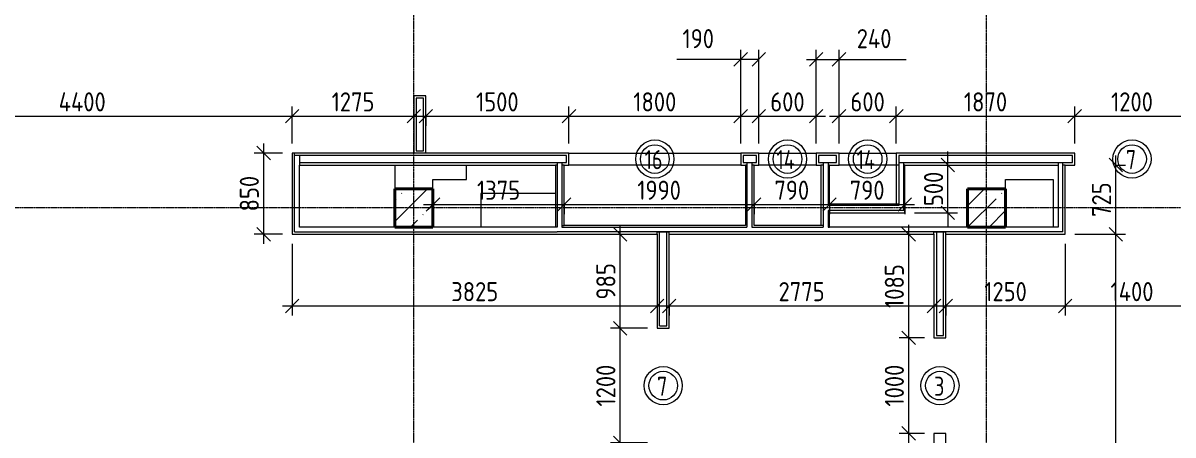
# Model space of a CAD drawing. Header units: millimetres. Extents: x -56773 to 225775, y -262288 to 26541.
# Drawn here: x 23714 to 35764, y -101321 to -97007 of the extents above; entities that cross this region are included whole.
import ezdxf

# ---------------------------------------------------------------- set-up
doc = ezdxf.new("R2010")
doc.units = ezdxf.units.MM
doc.linetypes.add('ADSK_Линия сетки', pattern=[25, 20, -2.5, 0, -2.5])
for name, color, linetype, lineweight in [('Марки дверей', 7, 'Continuous', 20), ('Несущие колонны', 7, 'Continuous', 18), ('Оси', 7, 'Continuous', 9), ('Перекрытие', 7, 'Continuous', 18), ('Размеры', 7, 'Continuous', 9), ('Стены внутренние', 7, 'Continuous', 18), ('Стены штриховка', 7, 'Continuous', 9)]:
    doc.layers.add(name, color=color, linetype=linetype, lineweight=lineweight)
doc.styles.add('GOST Common_3', font='', dxfattribs={"width": 0.9, "height": 200})
doc.styles.add('GOST Common_B', font='', dxfattribs={"width": 0.8, "height": 200})
doc.styles.get('GOST Common_3').set_extended_font_data('GOST Common')
doc.styles.get('GOST Common_B').set_extended_font_data('GOST Common', bold=True)
doc.dimstyles.new('ADSK_Основной_2_0', dxfattribs={"dimscale": 304.8, "dimtxt": 201.142999, "dimasz": 0.463911, "dimexe": 0.328084, "dimexo": 0.328084, "dimgap": 0.164042, "dimtad": 1, "dimdec": 3, "dimrnd": 0.001, "dimdsep": 46, "dimtxsty": 'GOST Common_3', "dimblk1": 'OBLIQUE', "dimblk2": 'OBLIQUE', "dimsah": 1, "dimcen": 0.09, "dimdle": 0.328084, "dimazin": 2, "dimtfac": 1, "dimtdec": 4, "dimtix": 1, "dimtmove": 0, "dimatfit": 3, "dimfxl": 1, "dimtvp": 1, "dimtolj": 1, "dimtzin": 0, "dimlwd": 20, "dimlwe": 20, "dimarcsym": 2})
doc.dimstyles.new('ADSK_Основной_2_0_2', dxfattribs={"dimscale": 304.8, "dimtxt": 201.142999, "dimasz": 0.463911, "dimexe": 0.328084, "dimexo": 0.328084, "dimgap": 0.164042, "dimtad": 1, "dimdec": 3, "dimrnd": 0.001, "dimdsep": 46, "dimtxsty": 'GOST Common_3', "dimblk1": 'OBLIQUE', "dimblk2": 'OBLIQUE', "dimsah": 1, "dimcen": 0.09, "dimdle": 0.328084, "dimazin": 2, "dimtfac": 1, "dimtdec": 4, "dimtix": 1, "dimtmove": 0, "dimatfit": 3, "dimfxl": 1, "dimtvp": 1, "dimtolj": 1, "dimtzin": 0, "dimlwd": 20, "dimlwe": 20, "dimarcsym": 2})
pattern_1 = [(45, (9.36, -97949.04), (-224.5064, 224.5064), []), (45, (233.87, -97949.04), (-224.5064, 224.5064), [396.875, -79.375, 3.353, -76.022])]

# ---------------------------------------------------------------- blocks, each defined once
blk = doc.blocks.new('ADSK_КолоннаЖБ_Прямоугольная - 400x400 мм-1807143-Кладочный план 2-го этаж')
at = {"layer": 'Несущие колонны', "lineweight": 40}
for p, q in [((-200, 200), (200, 200)), ((-200, -200), (-200, 200)), ((200, 200), (200, -200)), ((200, -200), (-200, -200))]:
    blk.add_line(p, q, dxfattribs=at)
blk = doc.blocks.new('_Oblique')
at = {"color": 0, "linetype": 'ByBlock', "lineweight": -2}
blk.add_line((-0.5, -0.5), (0.5, 0.5), dxfattribs=at)
blk = doc.blocks.new('*D4844')
at = {"layer": 'Defpoints', "color": 0, "transparency": 16777216}
for p in [(26534, -97983), (22134, -98369), (26534, -98369)]:
    blk.add_point(p, dxfattribs=at)
at = {"layer": 'Размеры', "color": 0, "lineweight": 20, "transparency": 16777216}
for p, q in [((22134, -98269), (22134, -97883)), ((26534, -98269), (26534, -97883)), ((22034, -97983), (26634, -97983))]:
    blk.add_line(p, q, dxfattribs=at)
at = {"layer": 'Размеры', "color": 0, "lineweight": 20, "transparency": 16777216, "xscale": 141.4, "yscale": 141.4, "zscale": 141.4, "rotation": 180}
blk.add_blockref('_Oblique', (22134, -97983), dxfattribs=at)
at = {"layer": 'Размеры', "color": 0, "lineweight": 20, "transparency": 16777216, "xscale": 141.4, "yscale": 141.4, "zscale": 141.4}
blk.add_blockref('_Oblique', (26534, -97983), dxfattribs=at)
at = {"layer": 'Размеры', "color": 0, "lineweight": 9, "transparency": 16777216, "insert": (24334, -97833), "char_height": 200, "width": 646.38, "attachment_point": 5, "style": 'GOST Common_3'}
blk.add_mtext('\\A1;4400', dxfattribs=at)
blk = doc.blocks.new('*D4845')
at = {"layer": 'Defpoints', "color": 0, "transparency": 16777216}
for p in [(27809, -97884), (27809, -97983), (26534, -98369)]:
    blk.add_point(p, dxfattribs=at)
at = {"layer": 'Размеры', "color": 0, "lineweight": 20, "transparency": 16777216}
for p, q in [((26534, -98269), (26534, -97883)), ((26434, -97983), (27909, -97983)), ((27809, -97984), (27809, -98083))]:
    blk.add_line(p, q, dxfattribs=at)
at = {"layer": 'Размеры', "color": 0, "lineweight": 20, "transparency": 16777216, "xscale": 141.4, "yscale": 141.4, "zscale": 141.4, "rotation": 180}
blk.add_blockref('_Oblique', (26534, -97983), dxfattribs=at)
at = {"layer": 'Размеры', "color": 0, "lineweight": 20, "transparency": 16777216, "xscale": 141.4, "yscale": 141.4, "zscale": 141.4}
blk.add_blockref('_Oblique', (27809, -97983), dxfattribs=at)
at = {"layer": 'Размеры', "color": 0, "lineweight": 9, "transparency": 16777216, "insert": (27172, -97833), "char_height": 200, "width": 560.47, "attachment_point": 5, "style": 'GOST Common_3'}
blk.add_mtext('\\A1;1275', dxfattribs=at)
blk = doc.blocks.new('*D4858')
at = {"layer": 'Defpoints', "color": 0, "transparency": 16777216}
for p in [(27934, -97884), (29434, -97983), (29434, -98369)]:
    blk.add_point(p, dxfattribs=at)
at = {"layer": 'Размеры', "color": 0, "lineweight": 20, "transparency": 16777216}
for p, q in [((29434, -98269), (29434, -97883)), ((27834, -97983), (29534, -97983)), ((27934, -97984), (27934, -98083))]:
    blk.add_line(p, q, dxfattribs=at)
at = {"layer": 'Размеры', "color": 0, "lineweight": 20, "transparency": 16777216, "xscale": 141.4, "yscale": 141.4, "zscale": 141.4, "rotation": 180}
blk.add_blockref('_Oblique', (27934, -97983), dxfattribs=at)
at = {"layer": 'Размеры', "color": 0, "lineweight": 20, "transparency": 16777216, "xscale": 141.4, "yscale": 141.4, "zscale": 141.4}
blk.add_blockref('_Oblique', (29434, -97983), dxfattribs=at)
at = {"layer": 'Размеры', "color": 0, "lineweight": 9, "transparency": 16777216, "insert": (28684, -97833), "char_height": 200, "width": 560.47, "attachment_point": 5, "style": 'GOST Common_3'}
blk.add_mtext('\\A1;1500', dxfattribs=at)
blk = doc.blocks.new('*D4859')
at = {"layer": 'Defpoints', "color": 0, "transparency": 16777216}
for p in [(31234, -97983), (29434, -98369), (31234, -98369)]:
    blk.add_point(p, dxfattribs=at)
at = {"layer": 'Размеры', "color": 0, "lineweight": 20, "transparency": 16777216}
for p, q in [((29434, -98269), (29434, -97883)), ((31234, -98269), (31234, -97883)), ((29334, -97983), (31334, -97983))]:
    blk.add_line(p, q, dxfattribs=at)
at = {"layer": 'Размеры', "color": 0, "lineweight": 20, "transparency": 16777216, "xscale": 141.4, "yscale": 141.4, "zscale": 141.4, "rotation": 180}
blk.add_blockref('_Oblique', (29434, -97983), dxfattribs=at)
at = {"layer": 'Размеры', "color": 0, "lineweight": 20, "transparency": 16777216, "xscale": 141.4, "yscale": 141.4, "zscale": 141.4}
blk.add_blockref('_Oblique', (31234, -97983), dxfattribs=at)
at = {"layer": 'Размеры', "color": 0, "lineweight": 9, "transparency": 16777216, "insert": (30334, -97833), "char_height": 200, "width": 560.47, "attachment_point": 5, "style": 'GOST Common_3'}
blk.add_mtext('\\A1;1800', dxfattribs=at)
blk = doc.blocks.new('*D4860')
at = {"layer": 'Defpoints', "color": 0, "transparency": 16777216}
for p in [(31424, -97388), (31234, -98369), (31424, -98369)]:
    blk.add_point(p, dxfattribs=at)
at = {"layer": 'Размеры', "color": 0, "lineweight": 20, "transparency": 16777216}
for p, q in [((31234, -98269), (31234, -97288)), ((31424, -98269), (31424, -97288)), ((31234, -97388), (30564, -97388)), ((31424, -97388), (31134, -97388))]:
    blk.add_line(p, q, dxfattribs=at)
at = {"layer": 'Размеры', "color": 0, "lineweight": 20, "transparency": 16777216, "xscale": 141.4, "yscale": 141.4, "zscale": 141.4, "rotation": 180}
blk.add_blockref('_Oblique', (31234, -97388), dxfattribs=at)
at = {"layer": 'Размеры', "color": 0, "lineweight": 20, "transparency": 16777216, "xscale": 141.4, "yscale": 141.4, "zscale": 141.4}
blk.add_blockref('_Oblique', (31424, -97388), dxfattribs=at)
at = {"layer": 'Размеры', "color": 0, "lineweight": 9, "transparency": 16777216, "insert": (30624, -97071), "char_height": 200, "width": 409.1, "attachment_point": 1, "line_spacing_factor": 1.022761, "style": 'GOST Common_3'}
blk.add_mtext('\\A1;190', dxfattribs=at)
blk = doc.blocks.new('*D4861')
at = {"layer": 'Defpoints', "color": 0, "transparency": 16777216}
for p in [(32024, -97983), (31424, -98369), (32024, -98369)]:
    blk.add_point(p, dxfattribs=at)
at = {"layer": 'Размеры', "color": 0, "lineweight": 20, "transparency": 16777216}
for p, q in [((31424, -98269), (31424, -97883)), ((32024, -98269), (32024, -97883)), ((31324, -97983), (32124, -97983))]:
    blk.add_line(p, q, dxfattribs=at)
at = {"layer": 'Размеры', "color": 0, "lineweight": 20, "transparency": 16777216, "xscale": 141.4, "yscale": 141.4, "zscale": 141.4, "rotation": 180}
blk.add_blockref('_Oblique', (31424, -97983), dxfattribs=at)
at = {"layer": 'Размеры', "color": 0, "lineweight": 20, "transparency": 16777216, "xscale": 141.4, "yscale": 141.4, "zscale": 141.4}
blk.add_blockref('_Oblique', (32024, -97983), dxfattribs=at)
at = {"layer": 'Размеры', "color": 0, "lineweight": 9, "transparency": 16777216, "insert": (31724, -97833), "char_height": 200, "width": 454.11, "attachment_point": 5, "style": 'GOST Common_3'}
blk.add_mtext('\\A1;600', dxfattribs=at)
blk = doc.blocks.new('*D4862')
at = {"layer": 'Defpoints', "color": 0, "transparency": 16777216}
for p in [(32264, -97388), (32024, -98369), (32264, -98369)]:
    blk.add_point(p, dxfattribs=at)
at = {"layer": 'Размеры', "color": 0, "lineweight": 20, "transparency": 16777216}
for p, q in [((32024, -98269), (32024, -97288)), ((32264, -98269), (32264, -97288)), ((31924, -97388), (32264, -97388)), ((32264, -97388), (32969, -97388))]:
    blk.add_line(p, q, dxfattribs=at)
at = {"layer": 'Размеры', "color": 0, "lineweight": 20, "transparency": 16777216, "xscale": 141.4, "yscale": 141.4, "zscale": 141.4, "rotation": 180}
blk.add_blockref('_Oblique', (32024, -97388), dxfattribs=at)
at = {"layer": 'Размеры', "color": 0, "lineweight": 20, "transparency": 16777216, "xscale": 141.4, "yscale": 141.4, "zscale": 141.4}
blk.add_blockref('_Oblique', (32264, -97388), dxfattribs=at)
at = {"layer": 'Размеры', "color": 0, "lineweight": 9, "transparency": 16777216, "insert": (32450, -97071), "char_height": 200, "width": 474.56, "attachment_point": 1, "line_spacing_factor": 1.022761, "style": 'GOST Common_3'}
blk.add_mtext('\\A1;240', dxfattribs=at)
blk = doc.blocks.new('*D4863')
at = {"layer": 'Defpoints', "color": 0, "transparency": 16777216}
for p in [(32864, -97983), (32264, -98369), (32864, -98369)]:
    blk.add_point(p, dxfattribs=at)
at = {"layer": 'Размеры', "color": 0, "lineweight": 20, "transparency": 16777216}
for p, q in [((32264, -98269), (32264, -97883)), ((32864, -98269), (32864, -97883)), ((32164, -97983), (32964, -97983))]:
    blk.add_line(p, q, dxfattribs=at)
at = {"layer": 'Размеры', "color": 0, "lineweight": 20, "transparency": 16777216, "xscale": 141.4, "yscale": 141.4, "zscale": 141.4, "rotation": 180}
blk.add_blockref('_Oblique', (32264, -97983), dxfattribs=at)
at = {"layer": 'Размеры', "color": 0, "lineweight": 20, "transparency": 16777216, "xscale": 141.4, "yscale": 141.4, "zscale": 141.4}
blk.add_blockref('_Oblique', (32864, -97983), dxfattribs=at)
at = {"layer": 'Размеры', "color": 0, "lineweight": 9, "transparency": 16777216, "insert": (32564, -97833), "char_height": 200, "width": 454.11, "attachment_point": 5, "style": 'GOST Common_3'}
blk.add_mtext('\\A1;600', dxfattribs=at)
blk = doc.blocks.new('*D4864')
at = {"layer": 'Defpoints', "color": 0, "transparency": 16777216}
for p in [(34734, -97983), (32864, -98369), (34734, -98369)]:
    blk.add_point(p, dxfattribs=at)
at = {"layer": 'Размеры', "color": 0, "lineweight": 20, "transparency": 16777216}
for p, q in [((32864, -98269), (32864, -97883)), ((34734, -98269), (34734, -97883)), ((32764, -97983), (34834, -97983))]:
    blk.add_line(p, q, dxfattribs=at)
at = {"layer": 'Размеры', "color": 0, "lineweight": 20, "transparency": 16777216, "xscale": 141.4, "yscale": 141.4, "zscale": 141.4, "rotation": 180}
blk.add_blockref('_Oblique', (32864, -97983), dxfattribs=at)
at = {"layer": 'Размеры', "color": 0, "lineweight": 20, "transparency": 16777216, "xscale": 141.4, "yscale": 141.4, "zscale": 141.4}
blk.add_blockref('_Oblique', (34734, -97983), dxfattribs=at)
at = {"layer": 'Размеры', "color": 0, "lineweight": 9, "transparency": 16777216, "insert": (33799, -97833), "char_height": 200, "width": 560.47, "attachment_point": 5, "style": 'GOST Common_3'}
blk.add_mtext('\\A1;1870', dxfattribs=at)
blk = doc.blocks.new('*D4865')
at = {"layer": 'Defpoints', "color": 0, "transparency": 16777216}
for p in [(35934, -97983), (34734, -98369), (35934, -98369)]:
    blk.add_point(p, dxfattribs=at)
at = {"layer": 'Размеры', "color": 0, "lineweight": 20, "transparency": 16777216}
for p, q in [((34734, -98269), (34734, -97883)), ((35934, -98269), (35934, -97883)), ((34634, -97983), (36034, -97983))]:
    blk.add_line(p, q, dxfattribs=at)
at = {"layer": 'Размеры', "color": 0, "lineweight": 20, "transparency": 16777216, "xscale": 141.4, "yscale": 141.4, "zscale": 141.4, "rotation": 180}
blk.add_blockref('_Oblique', (34734, -97983), dxfattribs=at)
at = {"layer": 'Размеры', "color": 0, "lineweight": 20, "transparency": 16777216, "xscale": 141.4, "yscale": 141.4, "zscale": 141.4}
blk.add_blockref('_Oblique', (35934, -97983), dxfattribs=at)
at = {"layer": 'Размеры', "color": 0, "lineweight": 9, "transparency": 16777216, "insert": (35334, -97833), "char_height": 200, "width": 560.47, "attachment_point": 5, "style": 'GOST Common_3'}
blk.add_mtext('\\A1;1200', dxfattribs=at)
blk = doc.blocks.new('*D4878')
at = {"layer": 'Defpoints', "color": 0, "transparency": 16777216}
for p in [(26534, -98369), (26235, -99219), (26534, -99219)]:
    blk.add_point(p, dxfattribs=at)
at = {"layer": 'Размеры', "color": 0, "lineweight": 20, "transparency": 16777216}
for p, q in [((26235, -98269), (26235, -99319)), ((26434, -98369), (26135, -98369)), ((26434, -99219), (26135, -99219))]:
    blk.add_line(p, q, dxfattribs=at)
at = {"layer": 'Размеры', "color": 0, "lineweight": 20, "transparency": 16777216, "xscale": 141.4, "yscale": 141.4, "zscale": 141.4}
for p, rotation in [((26235, -98369), 90), ((26235, -99219), 270)]:
    blk.add_blockref('_Oblique', p, dxfattribs=dict(at, rotation=rotation))
at = {"layer": 'Размеры', "color": 0, "lineweight": 9, "transparency": 16777216, "insert": (26085, -98794), "char_height": 200, "width": 454.11, "attachment_point": 5, "rotation": 90, "style": 'GOST Common_3'}
blk.add_mtext('\\A1;850', dxfattribs=at)
blk = doc.blocks.new('*D4879')
at = {"layer": 'Defpoints', "color": 0, "transparency": 16777216}
for p in [(29971, -101404), (30359, -101404), (29871, -104894)]:
    blk.add_point(p, dxfattribs=at)
at = {"layer": 'Размеры', "color": 0, "lineweight": 20, "transparency": 16777216}
for p, q in [((29971, -104994), (29971, -101304)), ((30259, -101404), (29871, -101404)), ((29971, -104894), (30071, -104894))]:
    blk.add_line(p, q, dxfattribs=at)
at = {"layer": 'Размеры', "color": 0, "lineweight": 20, "transparency": 16777216, "xscale": 141.4, "yscale": 141.4, "zscale": 141.4}
for p, rotation in [((29971, -101404), 90), ((29971, -104894), 270)]:
    blk.add_blockref('_Oblique', p, dxfattribs=dict(at, rotation=rotation))
at = {"layer": 'Размеры', "color": 0, "lineweight": 9, "transparency": 16777216, "insert": (29821, -103149), "char_height": 200, "width": 625.93, "attachment_point": 5, "rotation": 90, "style": 'GOST Common_3'}
blk.add_mtext('\\A1;3490', dxfattribs=at)
blk = doc.blocks.new('*D4880')
at = {"layer": 'Defpoints', "color": 0, "transparency": 16777216}
for p in [(29971, -100204), (30359, -100204), (30359, -101404)]:
    blk.add_point(p, dxfattribs=at)
at = {"layer": 'Размеры', "color": 0, "lineweight": 20, "transparency": 16777216}
for p, q in [((29971, -101504), (29971, -100104)), ((30259, -100204), (29871, -100204)), ((30259, -101404), (29871, -101404))]:
    blk.add_line(p, q, dxfattribs=at)
at = {"layer": 'Размеры', "color": 0, "lineweight": 20, "transparency": 16777216, "xscale": 141.4, "yscale": 141.4, "zscale": 141.4}
for p, rotation in [((29971, -100204), 90), ((29971, -101404), 270)]:
    blk.add_blockref('_Oblique', p, dxfattribs=dict(at, rotation=rotation))
at = {"layer": 'Размеры', "color": 0, "lineweight": 9, "transparency": 16777216, "insert": (29821, -100804), "char_height": 200, "width": 560.47, "attachment_point": 5, "rotation": 90, "style": 'GOST Common_3'}
blk.add_mtext('\\A1;1200', dxfattribs=at)
blk = doc.blocks.new('*D4881')
at = {"layer": 'Defpoints', "color": 0, "transparency": 16777216}
for p in [(29871, -99219), (29971, -99219), (30359, -100204)]:
    blk.add_point(p, dxfattribs=at)
at = {"layer": 'Размеры', "color": 0, "lineweight": 20, "transparency": 16777216}
for p, q in [((29971, -100304), (29971, -99119)), ((29971, -99219), (30071, -99219)), ((30259, -100204), (29871, -100204))]:
    blk.add_line(p, q, dxfattribs=at)
at = {"layer": 'Размеры', "color": 0, "lineweight": 20, "transparency": 16777216, "xscale": 141.4, "yscale": 141.4, "zscale": 141.4}
for p, rotation in [((29971, -99219), 90), ((29971, -100204), 270)]:
    blk.add_blockref('_Oblique', p, dxfattribs=dict(at, rotation=rotation))
at = {"layer": 'Размеры', "color": 0, "lineweight": 9, "transparency": 16777216, "insert": (29821, -99712), "char_height": 200, "width": 454.11, "attachment_point": 5, "rotation": 90, "style": 'GOST Common_3'}
blk.add_mtext('\\A1;985', dxfattribs=at)
blk = doc.blocks.new('*D4882')
at = {"layer": 'Defpoints', "color": 0, "transparency": 16777216}
for p in [(30484, -99870), (33259, -99870), (33259, -99970)]:
    blk.add_point(p, dxfattribs=at)
at = {"layer": 'Размеры', "color": 0, "lineweight": 20, "transparency": 16777216}
for p, q in [((30384, -99970), (33359, -99970)), ((30484, -99970), (30484, -100070)), ((33259, -99970), (33259, -100070))]:
    blk.add_line(p, q, dxfattribs=at)
at = {"layer": 'Размеры', "color": 0, "lineweight": 20, "transparency": 16777216, "xscale": 141.4, "yscale": 141.4, "zscale": 141.4, "rotation": 180}
blk.add_blockref('_Oblique', (30484, -99970), dxfattribs=at)
at = {"layer": 'Размеры', "color": 0, "lineweight": 20, "transparency": 16777216, "xscale": 141.4, "yscale": 141.4, "zscale": 141.4}
blk.add_blockref('_Oblique', (33259, -99970), dxfattribs=at)
at = {"layer": 'Размеры', "color": 0, "lineweight": 9, "transparency": 16777216, "insert": (31872, -99820), "char_height": 200, "width": 605.47, "attachment_point": 5, "style": 'GOST Common_3'}
blk.add_mtext('\\A1;2775', dxfattribs=at)
blk = doc.blocks.new('*D4883')
at = {"layer": 'Defpoints', "color": 0, "transparency": 16777216}
for p in [(26534, -99219), (30359, -99870), (30359, -99970)]:
    blk.add_point(p, dxfattribs=at)
at = {"layer": 'Размеры', "color": 0, "lineweight": 20, "transparency": 16777216}
for p, q in [((26534, -99319), (26534, -100070)), ((26434, -99970), (30459, -99970)), ((30359, -99970), (30359, -100070))]:
    blk.add_line(p, q, dxfattribs=at)
at = {"layer": 'Размеры', "color": 0, "lineweight": 20, "transparency": 16777216, "xscale": 141.4, "yscale": 141.4, "zscale": 141.4, "rotation": 180}
blk.add_blockref('_Oblique', (26534, -99970), dxfattribs=at)
at = {"layer": 'Размеры', "color": 0, "lineweight": 20, "transparency": 16777216, "xscale": 141.4, "yscale": 141.4, "zscale": 141.4}
blk.add_blockref('_Oblique', (30359, -99970), dxfattribs=at)
at = {"layer": 'Размеры', "color": 0, "lineweight": 9, "transparency": 16777216, "insert": (28447, -99820), "char_height": 200, "width": 605.47, "attachment_point": 5, "style": 'GOST Common_3'}
blk.add_mtext('\\A1;3825', dxfattribs=at)
blk = doc.blocks.new('*D4884')
at = {"layer": 'Defpoints', "color": 0, "transparency": 16777216}
for p in [(28009, -98808), (29384, -98808), (29384, -98908)]:
    blk.add_point(p, dxfattribs=at)
at = {"layer": 'Размеры', "color": 0, "lineweight": 20, "transparency": 16777216}
for p, q in [((27909, -98908), (29484, -98908)), ((28009, -98908), (28009, -99008)), ((29384, -98908), (29384, -99008))]:
    blk.add_line(p, q, dxfattribs=at)
at = {"layer": 'Размеры', "color": 0, "lineweight": 20, "transparency": 16777216, "xscale": 141.4, "yscale": 141.4, "zscale": 141.4, "rotation": 180}
blk.add_blockref('_Oblique', (28009, -98908), dxfattribs=at)
at = {"layer": 'Размеры', "color": 0, "lineweight": 20, "transparency": 16777216, "xscale": 141.4, "yscale": 141.4, "zscale": 141.4}
blk.add_blockref('_Oblique', (29384, -98908), dxfattribs=at)
at = {"layer": 'Размеры', "color": 0, "lineweight": 9, "transparency": 16777216, "insert": (28697, -98758), "char_height": 200, "width": 560.47, "attachment_point": 5, "style": 'GOST Common_3'}
blk.add_mtext('\\A1;1375', dxfattribs=at)
blk = doc.blocks.new('*D4885')
at = {"layer": 'Defpoints', "color": 0, "transparency": 16777216}
for p in [(29384, -98808), (31374, -98808), (31374, -98908)]:
    blk.add_point(p, dxfattribs=at)
at = {"layer": 'Размеры', "color": 0, "lineweight": 20, "transparency": 16777216}
for p, q in [((29284, -98908), (31474, -98908)), ((29384, -98908), (29384, -99008)), ((31374, -98908), (31374, -99008))]:
    blk.add_line(p, q, dxfattribs=at)
at = {"layer": 'Размеры', "color": 0, "lineweight": 20, "transparency": 16777216, "xscale": 141.4, "yscale": 141.4, "zscale": 141.4, "rotation": 180}
blk.add_blockref('_Oblique', (29384, -98908), dxfattribs=at)
at = {"layer": 'Размеры', "color": 0, "lineweight": 20, "transparency": 16777216, "xscale": 141.4, "yscale": 141.4, "zscale": 141.4}
blk.add_blockref('_Oblique', (31374, -98908), dxfattribs=at)
at = {"layer": 'Размеры', "color": 0, "lineweight": 9, "transparency": 16777216, "insert": (30379, -98758), "char_height": 200, "width": 560.47, "attachment_point": 5, "style": 'GOST Common_3'}
blk.add_mtext('\\A1;1990', dxfattribs=at)
blk = doc.blocks.new('*D4886')
at = {"layer": 'Defpoints', "color": 0, "transparency": 16777216}
for p in [(31374, -98808), (32164, -98808), (32164, -98908)]:
    blk.add_point(p, dxfattribs=at)
at = {"layer": 'Размеры', "color": 0, "lineweight": 20, "transparency": 16777216}
for p, q in [((31274, -98908), (32264, -98908)), ((31374, -98908), (31374, -99008)), ((32164, -98908), (32164, -99008))]:
    blk.add_line(p, q, dxfattribs=at)
at = {"layer": 'Размеры', "color": 0, "lineweight": 20, "transparency": 16777216, "xscale": 141.4, "yscale": 141.4, "zscale": 141.4, "rotation": 180}
blk.add_blockref('_Oblique', (31374, -98908), dxfattribs=at)
at = {"layer": 'Размеры', "color": 0, "lineweight": 20, "transparency": 16777216, "xscale": 141.4, "yscale": 141.4, "zscale": 141.4}
blk.add_blockref('_Oblique', (32164, -98908), dxfattribs=at)
at = {"layer": 'Размеры', "color": 0, "lineweight": 9, "transparency": 16777216, "insert": (31769, -98758), "char_height": 200, "width": 454.11, "attachment_point": 5, "style": 'GOST Common_3'}
blk.add_mtext('\\A1;790', dxfattribs=at)
blk = doc.blocks.new('*D4887')
at = {"layer": 'Defpoints', "color": 0, "transparency": 16777216}
for p in [(32164, -98808), (32954, -98808), (32954, -98908)]:
    blk.add_point(p, dxfattribs=at)
at = {"layer": 'Размеры', "color": 0, "lineweight": 20, "transparency": 16777216}
for p, q in [((32064, -98908), (33054, -98908)), ((32164, -98908), (32164, -99008)), ((32954, -98908), (32954, -99008))]:
    blk.add_line(p, q, dxfattribs=at)
at = {"layer": 'Размеры', "color": 0, "lineweight": 20, "transparency": 16777216, "xscale": 141.4, "yscale": 141.4, "zscale": 141.4, "rotation": 180}
blk.add_blockref('_Oblique', (32164, -98908), dxfattribs=at)
at = {"layer": 'Размеры', "color": 0, "lineweight": 20, "transparency": 16777216, "xscale": 141.4, "yscale": 141.4, "zscale": 141.4}
blk.add_blockref('_Oblique', (32954, -98908), dxfattribs=at)
at = {"layer": 'Размеры', "color": 0, "lineweight": 9, "transparency": 16777216, "insert": (32559, -98758), "char_height": 200, "width": 454.11, "attachment_point": 5, "style": 'GOST Common_3'}
blk.add_mtext('\\A1;790', dxfattribs=at)
blk = doc.blocks.new('*D4888')
at = {"layer": 'Defpoints', "color": 0, "transparency": 16777216}
for p in [(33305, -98494), (33405, -98494), (32954, -98994)]:
    blk.add_point(p, dxfattribs=at)
at = {"layer": 'Размеры', "color": 0, "lineweight": 20, "transparency": 16777216}
for p, q in [((33405, -98494), (33405, -98353)), ((33405, -98494), (33505, -98494)), ((33405, -98994), (33405, -98494)), ((33054, -98994), (33505, -98994)), ((33405, -98994), (33405, -99135))]:
    blk.add_line(p, q, dxfattribs=at)
at = {"layer": 'Размеры', "color": 0, "lineweight": 20, "transparency": 16777216, "xscale": 141.4, "yscale": 141.4, "zscale": 141.4}
for p, rotation in [((33405, -98494), 270), ((33405, -98994), 90)]:
    blk.add_blockref('_Oblique', p, dxfattribs=dict(at, rotation=rotation))
at = {"layer": 'Размеры', "color": 0, "lineweight": 9, "transparency": 16777216, "insert": (33255, -98744), "char_height": 200, "width": 454.11, "attachment_point": 5, "rotation": 90, "style": 'GOST Common_3'}
blk.add_mtext('\\A1;500', dxfattribs=at)
blk = doc.blocks.new('*D4889')
at = {"layer": 'Defpoints', "color": 0, "transparency": 16777216}
for p in [(34634, -99219), (35165, -99219), (35065, -104894)]:
    blk.add_point(p, dxfattribs=at)
at = {"layer": 'Размеры', "color": 0, "lineweight": 20, "transparency": 16777216}
for p, q in [((35165, -104994), (35165, -99119)), ((34734, -99219), (35265, -99219)), ((35165, -104894), (35265, -104894))]:
    blk.add_line(p, q, dxfattribs=at)
at = {"layer": 'Размеры', "color": 0, "lineweight": 20, "transparency": 16777216, "xscale": 141.4, "yscale": 141.4, "zscale": 141.4}
for p, rotation in [((35165, -99219), 90), ((35165, -104894), 270)]:
    blk.add_blockref('_Oblique', p, dxfattribs=dict(at, rotation=rotation))
at = {"layer": 'Размеры', "color": 0, "lineweight": 9, "transparency": 16777216, "insert": (35015, -102057), "char_height": 200, "width": 605.47, "attachment_point": 5, "rotation": 90, "style": 'GOST Common_3'}
blk.add_mtext('\\A1;5675', dxfattribs=at)
blk = doc.blocks.new('*D4890')
at = {"layer": 'Defpoints', "color": 0, "transparency": 16777216}
for p in [(35065, -98494), (35165, -98494), (34634, -99219)]:
    blk.add_point(p, dxfattribs=at)
at = {"layer": 'Размеры', "color": 0, "lineweight": 20, "transparency": 16777216}
for p, q in [((35165, -99319), (35165, -98394)), ((35165, -98494), (35265, -98494)), ((34734, -99219), (35265, -99219))]:
    blk.add_line(p, q, dxfattribs=at)
at = {"layer": 'Размеры', "color": 0, "lineweight": 20, "transparency": 16777216, "xscale": 141.4, "yscale": 141.4, "zscale": 141.4}
for p, rotation in [((35165, -98494), 90), ((35165, -99219), 270)]:
    blk.add_blockref('_Oblique', p, dxfattribs=dict(at, rotation=rotation))
at = {"layer": 'Размеры', "color": 0, "lineweight": 9, "transparency": 16777216, "insert": (35015, -98857), "char_height": 200, "width": 454.11, "attachment_point": 5, "rotation": 90, "style": 'GOST Common_3'}
blk.add_mtext('\\A1;725', dxfattribs=at)
blk = doc.blocks.new('*D4891')
at = {"layer": 'Defpoints', "color": 0, "transparency": 16777216}
for p in [(34634, -99219), (33384, -99870), (34634, -99970)]:
    blk.add_point(p, dxfattribs=at)
at = {"layer": 'Размеры', "color": 0, "lineweight": 20, "transparency": 16777216}
for p, q in [((34634, -99319), (34634, -100070)), ((33284, -99970), (34734, -99970)), ((33384, -99970), (33384, -100070))]:
    blk.add_line(p, q, dxfattribs=at)
at = {"layer": 'Размеры', "color": 0, "lineweight": 20, "transparency": 16777216, "xscale": 141.4, "yscale": 141.4, "zscale": 141.4, "rotation": 180}
blk.add_blockref('_Oblique', (33384, -99970), dxfattribs=at)
at = {"layer": 'Размеры', "color": 0, "lineweight": 20, "transparency": 16777216, "xscale": 141.4, "yscale": 141.4, "zscale": 141.4}
blk.add_blockref('_Oblique', (34634, -99970), dxfattribs=at)
at = {"layer": 'Размеры', "color": 0, "lineweight": 9, "transparency": 16777216, "insert": (34009, -99820), "char_height": 200, "width": 560.47, "attachment_point": 5, "style": 'GOST Common_3'}
blk.add_mtext('\\A1;1250', dxfattribs=at)
blk = doc.blocks.new('*D4892')
at = {"layer": 'Defpoints', "color": 0, "transparency": 16777216}
for p in [(34634, -99219), (36034, -99219), (36034, -99970)]:
    blk.add_point(p, dxfattribs=at)
at = {"layer": 'Размеры', "color": 0, "lineweight": 20, "transparency": 16777216}
for p, q in [((34634, -99319), (34634, -100070)), ((36034, -99319), (36034, -100070)), ((34534, -99970), (36134, -99970))]:
    blk.add_line(p, q, dxfattribs=at)
at = {"layer": 'Размеры', "color": 0, "lineweight": 20, "transparency": 16777216, "xscale": 141.4, "yscale": 141.4, "zscale": 141.4, "rotation": 180}
blk.add_blockref('_Oblique', (34634, -99970), dxfattribs=at)
at = {"layer": 'Размеры', "color": 0, "lineweight": 20, "transparency": 16777216, "xscale": 141.4, "yscale": 141.4, "zscale": 141.4}
blk.add_blockref('_Oblique', (36034, -99970), dxfattribs=at)
at = {"layer": 'Размеры', "color": 0, "lineweight": 9, "transparency": 16777216, "insert": (35334, -99820), "char_height": 200, "width": 580.93, "attachment_point": 5, "style": 'GOST Common_3'}
blk.add_mtext('\\A1;1400', dxfattribs=at)
blk = doc.blocks.new('*D4894')
at = {"layer": 'Defpoints', "color": 0, "transparency": 16777216}
for p in [(32994, -101304), (33259, -101304), (32894, -104894)]:
    blk.add_point(p, dxfattribs=at)
at = {"layer": 'Размеры', "color": 0, "lineweight": 20, "transparency": 16777216}
for p, q in [((32994, -104994), (32994, -101204)), ((33159, -101304), (32894, -101304)), ((32994, -104894), (33094, -104894))]:
    blk.add_line(p, q, dxfattribs=at)
at = {"layer": 'Размеры', "color": 0, "lineweight": 20, "transparency": 16777216, "xscale": 141.4, "yscale": 141.4, "zscale": 141.4}
for p, rotation in [((32994, -101304), 90), ((32994, -104894), 270)]:
    blk.add_blockref('_Oblique', p, dxfattribs=dict(at, rotation=rotation))
at = {"layer": 'Размеры', "color": 0, "lineweight": 9, "transparency": 16777216, "insert": (32844, -103099), "char_height": 200, "width": 605.47, "attachment_point": 5, "rotation": 90, "style": 'GOST Common_3'}
blk.add_mtext('\\A1;3590', dxfattribs=at)
blk = doc.blocks.new('*D4895')
at = {"layer": 'Defpoints', "color": 0, "transparency": 16777216}
for p in [(32994, -100304), (33259, -100304), (33259, -101304)]:
    blk.add_point(p, dxfattribs=at)
at = {"layer": 'Размеры', "color": 0, "lineweight": 20, "transparency": 16777216}
for p, q in [((32994, -101404), (32994, -100204)), ((33159, -100304), (32894, -100304)), ((33159, -101304), (32894, -101304))]:
    blk.add_line(p, q, dxfattribs=at)
at = {"layer": 'Размеры', "color": 0, "lineweight": 20, "transparency": 16777216, "xscale": 141.4, "yscale": 141.4, "zscale": 141.4}
for p, rotation in [((32994, -100304), 90), ((32994, -101304), 270)]:
    blk.add_blockref('_Oblique', p, dxfattribs=dict(at, rotation=rotation))
at = {"layer": 'Размеры', "color": 0, "lineweight": 9, "transparency": 16777216, "insert": (32844, -100804), "char_height": 200, "width": 560.47, "attachment_point": 5, "rotation": 90, "style": 'GOST Common_3'}
blk.add_mtext('\\A1;1000', dxfattribs=at)
blk = doc.blocks.new('*D4896')
at = {"layer": 'Defpoints', "color": 0, "transparency": 16777216}
for p in [(32894, -99219), (32994, -99219), (33259, -100304)]:
    blk.add_point(p, dxfattribs=at)
at = {"layer": 'Размеры', "color": 0, "lineweight": 20, "transparency": 16777216}
for p, q in [((32994, -100404), (32994, -99119)), ((32994, -99219), (33094, -99219)), ((33159, -100304), (32894, -100304))]:
    blk.add_line(p, q, dxfattribs=at)
at = {"layer": 'Размеры', "color": 0, "lineweight": 20, "transparency": 16777216, "xscale": 141.4, "yscale": 141.4, "zscale": 141.4}
for p, rotation in [((32994, -99219), 90), ((32994, -100304), 270)]:
    blk.add_blockref('_Oblique', p, dxfattribs=dict(at, rotation=rotation))
at = {"layer": 'Размеры', "color": 0, "lineweight": 9, "transparency": 16777216, "insert": (32844, -99762), "char_height": 200, "width": 560.47, "attachment_point": 5, "rotation": 90, "style": 'GOST Common_3'}
blk.add_mtext('\\A1;1085', dxfattribs=at)
blk = doc.blocks.new('М_двери1 - Марка экземпляра 2-3719212-Кладочный план 2-го этаж')
at = {"layer": 'Марки дверей'}
for radius in [2, 1.5]:
    blk.add_circle((0, 0), radius, dxfattribs=at)

msp = doc.modelspace()

# ---------------------------------------------------------------- hatches: boundary and pattern name
at = {"layer": 'Несущие колонны', "lineweight": 9}
h = msp.add_hatch(dxfattribs=at)
h.set_pattern_fill('FP_1', color=256, style=0, pattern_type=2)
h.set_pattern_definition(pattern_1)
h.paths.add_polyline_path([(27609.3615, -99144.0666), (28009.3615, -99144.0666), (28009.3615, -98744.0666), (27609.3615, -98744.0666)])
h = msp.add_hatch(dxfattribs=at)
h.set_pattern_fill('FP_1', color=256, style=0, pattern_type=2)
h.set_pattern_definition(pattern_1)
h.paths.add_polyline_path([(33885.653, -99144.0666), (34009.3615, -99144.0666), (34009.3615, -98744.0666), (33609.3615, -98744.0666), (33609.3615, -99144.0666)])

# ---------------------------------------------------------------- linework, layer by layer
for p, q in [((28009.3615, -98744.0666), (27609.3615, -98744.0666)), ((27609.3615, -98744.0666), (27609.3615, -99144.0666)), ((28009.3615, -99144.0666), (28009.3615, -98744.0666)), ((34009.3615, -98744.0666), (33609.3615, -98744.0666)), ((33609.3615, -98744.0666), (33609.3615, -99144.0666)), ((34009.3615, -99144.0666), (34009.3615, -98744.0666)), ((27609.3615, -99144.0666), (28009.3615, -99144.0666)), ((33609.3615, -99144.0666), (34009.3615, -99144.0666))]:
    msp.add_line(p, q, dxfattribs=at)
at = {"layer": 'Оси', "linetype": 'ADSK_Линия сетки', "lineweight": 5}
for p, q in [((27809.3615, -108922.9178), (27809.3615, -87921.5904)), ((33809.3615, -108922.9178), (33809.3615, -87921.5904)), ((62525.08, -98944.0666), (-25230.7352, -98944.0666))]:
    msp.add_line(p, q, dxfattribs=at)
at = {"layer": 'Перекрытие'}
for p, q in [((27609.3615, -98494.0666), (27609.3615, -98744.0666)), ((28359.3615, -98644.0666), (28359.3615, -98494.0666)), ((28009.3615, -98744.0666), (28009.3615, -98644.0666)), ((28009.3615, -98644.0666), (28359.3615, -98644.0666)), ((34009.3615, -98744.0666), (34009.3615, -98644.0666)), ((34009.3615, -98644.0666), (34509.3615, -98644.0666)), ((34509.3615, -98644.0666), (34509.3615, -99144.0666)), ((29294.3615, -98794.0666), (28509.3615, -98794.0666)), ((28509.3615, -98794.0666), (28509.3615, -99144.0666))]:
    msp.add_line(p, q, dxfattribs=at)
at = {"layer": 'Стены внутренние', "lineweight": 5}
for p, q in [((27934.3615, -97769.0666), (27809.3615, -97769.0666)), ((27809.3615, -97769.0666), (27809.3615, -98369.0666)), ((27934.3615, -98369.0666), (27934.3615, -97769.0666)), ((26534.3615, -98369.0666), (26534.3615, -99219.0666)), ((29434.3615, -98369.0666), (26534.3615, -98369.0666)), ((29434.3615, -98494.0666), (29434.3615, -98369.0666)), ((29434.3615, -98369.0666), (31234.3615, -98369.0666)), ((31424.3615, -98369.0666), (31234.3615, -98369.0666)), ((31234.3615, -98369.0666), (31234.3615, -98494.0666)), ((31424.3615, -98494.0666), (31424.3615, -98369.0666)), ((31424.3615, -98369.0666), (32024.3615, -98369.0666)), ((32264.3615, -98369.0666), (32024.3615, -98369.0666)), ((32024.3615, -98369.0666), (32024.3615, -98494.0666)), ((32264.3615, -98494.0666), (32264.3615, -98369.0666)), ((32264.3615, -98369.0666), (32864.3615, -98369.0666)), ((34734.3615, -98369.0666), (32864.3615, -98369.0666)), ((32864.3615, -98369.0666), (32864.3615, -98904.0666)), ((34734.3615, -98494.0666), (34734.3615, -98369.0666)), ((26609.3615, -99144.0666), (26609.3615, -98494.0666)), ((26609.3615, -98494.0666), (29294.3615, -98494.0666)), ((29294.3615, -98494.0666), (29294.3615, -99144.0666)), ((29384.3615, -98494.0666), (29434.3615, -98494.0666)), ((29384.3615, -99129.0666), (29384.3615, -98494.0666)), ((31234.3615, -98494.0666), (29434.3615, -98494.0666)), ((31234.3615, -98494.0666), (31284.3615, -98494.0666)), ((31284.3615, -98494.0666), (31284.3615, -99129.0666)), ((31374.3615, -98494.0666), (31424.3615, -98494.0666)), ((31374.3615, -99129.0666), (31374.3615, -98494.0666)), ((32024.3615, -98494.0666), (31424.3615, -98494.0666)), ((32024.3615, -98494.0666), (32074.3615, -98494.0666)), ((32074.3615, -98494.0666), (32074.3615, -99129.0666)), ((32164.3615, -98494.0666), (32264.3615, -98494.0666)), ((32164.3615, -98904.0666), (32164.3615, -98494.0666)), ((32864.3615, -98494.0666), (32264.3615, -98494.0666)), ((32954.3615, -98494.0666), (34559.3615, -98494.0666)), ((32954.3615, -98994.0666), (32954.3615, -98494.0666)), ((34559.3615, -98494.0666), (34559.3615, -99144.0666)), ((34634.3615, -98494.0666), (34734.3615, -98494.0666)), ((34634.3615, -99219.0666), (34634.3615, -98494.0666)), ((32864.3615, -98904.0666), (32164.3615, -98904.0666)), ((32164.3615, -99144.0666), (32164.3615, -98994.0666)), ((32164.3615, -98994.0666), (32954.3615, -98994.0666)), ((29294.3615, -99144.0666), (26609.3615, -99144.0666)), ((31284.3615, -99129.0666), (29384.3615, -99129.0666)), ((32074.3615, -99129.0666), (31374.3615, -99129.0666)), ((34559.3615, -99144.0666), (32164.3615, -99144.0666)), ((26534.3615, -99219.0666), (30359.3615, -99219.0666)), ((30359.3615, -99219.0666), (30359.3615, -100204.0666)), ((30484.3615, -100204.0666), (30484.3615, -99219.0666)), ((30484.3615, -99219.0666), (33259.3615, -99219.0666)), ((33259.3615, -99219.0666), (33259.3615, -100304.0666)), ((33384.3615, -99219.0666), (34634.3615, -99219.0666)), ((33384.3615, -100304.0666), (33384.3615, -99219.0666)), ((30359.3615, -100204.0666), (30484.3615, -100204.0666)), ((33259.3615, -100304.0666), (33384.3615, -100304.0666)), ((33259.3615, -101304.0666), (33259.3615, -104894.0666)), ((33384.3615, -101304.0666), (33259.3615, -101304.0666)), ((33384.3615, -104894.0666), (33384.3615, -101304.0666))]:
    msp.add_line(p, q, dxfattribs=at)
at = {"layer": 'Стены штриховка', "lineweight": 9}
for p, q in [((27909.3615, -97794.0666), (27834.3615, -97794.0666)), ((27834.3615, -97794.0666), (27834.3615, -98344.0666)), ((27909.3615, -98344.0666), (27909.3615, -97794.0666)), ((26559.3615, -99194.0666), (26559.3615, -98369.0666)), ((29409.3615, -98394.0666), (26559.3615, -98394.0666)), ((26609.3615, -98394.0666), (26609.3615, -98494.0666)), ((27834.3615, -98344.0666), (27909.3615, -98344.0666)), ((29409.3615, -98469.0666), (29409.3615, -98394.0666)), ((31399.3615, -98394.0666), (31259.3615, -98394.0666)), ((31259.3615, -98394.0666), (31259.3615, -98469.0666)), ((31399.3615, -98469.0666), (31399.3615, -98394.0666)), ((32239.3615, -98394.0666), (32049.3615, -98394.0666)), ((32049.3615, -98394.0666), (32049.3615, -98469.0666)), ((32239.3615, -98469.0666), (32239.3615, -98394.0666)), ((34709.3615, -98394.0666), (32889.3615, -98394.0666)), ((32889.3615, -98394.0666), (32889.3615, -98919.0666)), ((34709.3615, -98469.0666), (34709.3615, -98394.0666)), ((26609.3615, -98469.0666), (29409.3615, -98469.0666)), ((29309.3615, -98494.0666), (29294.3615, -98494.0666)), ((29309.3615, -98469.0666), (29309.3615, -99144.0666)), ((29359.3615, -98469.0666), (29359.3615, -99144.0666)), ((29384.3615, -98494.0666), (29359.3615, -98494.0666)), ((31259.3615, -98469.0666), (31399.3615, -98469.0666)), ((31299.3615, -98494.0666), (31284.3615, -98494.0666)), ((31299.3615, -98469.0666), (31299.3615, -99144.0666)), ((31349.3615, -98469.0666), (31349.3615, -99144.0666)), ((31374.3615, -98494.0666), (31349.3615, -98494.0666)), ((32049.3615, -98469.0666), (32239.3615, -98469.0666)), ((32099.3615, -98494.0666), (32074.3615, -98494.0666)), ((32099.3615, -98469.0666), (32099.3615, -99144.0666)), ((32149.3615, -98469.0666), (32149.3615, -98919.0666)), ((32164.3615, -98494.0666), (32149.3615, -98494.0666)), ((32889.3615, -98494.0666), (32864.3615, -98494.0666)), ((32889.3615, -98469.0666), (34709.3615, -98469.0666)), ((32939.3615, -98469.0666), (32939.3615, -98969.0666)), ((32954.3615, -98494.0666), (32939.3615, -98494.0666)), ((34559.3615, -98469.0666), (34559.3615, -98494.0666)), ((34609.3615, -99194.0666), (34609.3615, -98469.0666)), ((34634.3615, -98494.0666), (34609.3615, -98494.0666)), ((32889.3615, -98919.0666), (32149.3615, -98919.0666)), ((32889.3615, -98904.0666), (32864.3615, -98904.0666)), ((32149.3615, -98969.0666), (32149.3615, -99144.0666)), ((32954.3615, -98969.0666), (32149.3615, -98969.0666)), ((29309.3615, -99144.0666), (29294.3615, -99144.0666)), ((29359.3615, -99129.0666), (29384.3615, -99129.0666)), ((29359.3615, -99144.0666), (31299.3615, -99144.0666)), ((31349.3615, -99144.0666), (32099.3615, -99144.0666)), ((32099.3615, -99129.0666), (32074.3615, -99129.0666)), ((32149.3615, -99144.0666), (32164.3615, -99144.0666)), ((26559.3615, -99194.0666), (29309.3615, -99194.0666)), ((34609.3615, -99194.0666), (29309.3615, -99194.0666)), ((30359.3615, -99219.0666), (30359.3615, -99194.0666)), ((30359.3615, -99194.0666), (30484.3615, -99194.0666)), ((30384.3615, -100179.0666), (30384.3615, -99194.0666)), ((30459.3615, -100179.0666), (30459.3615, -99194.0666)), ((30484.3615, -99219.0666), (30484.3615, -99194.0666)), ((32164.3615, -99194.0666), (32149.3615, -99194.0666)), ((33259.3615, -99194.0666), (33384.3615, -99194.0666)), ((33259.3615, -99219.0666), (33259.3615, -99194.0666)), ((33284.3615, -99194.0666), (33284.3615, -100279.0666)), ((33359.3615, -100279.0666), (33359.3615, -99194.0666)), ((33384.3615, -99219.0666), (33384.3615, -99194.0666)), ((30384.3615, -100179.0666), (30459.3615, -100179.0666)), ((33284.3615, -100279.0666), (33359.3615, -100279.0666))]:
    msp.add_line(p, q, dxfattribs=at)

# ---------------------------------------------------------------- block references
at = {"layer": 'Марки дверей', "xscale": 99.99999999999993, "yscale": 99.99999999999993, "zscale": 99.99999999999993}
for p in [(30334.3615, -98431.5666), (31724.3615, -98431.5666), (32564.3615, -98431.5666), (35334.3615, -98431.5666), (30421.8615, -100804.0666), (33321.8615, -100804.0666)]:
    msp.add_blockref('М_двери1 - Марка экземпляра 2-3719212-Кладочный план 2-го этаж', p, dxfattribs=at)
at = {"layer": 'Несущие колонны', "lineweight": 40, "rotation": 89.9999999999999}
for p in [(27809.3615, -98944.0666), (33809.3615, -98944.0666)]:
    msp.add_blockref('ADSK_КолоннаЖБ_Прямоугольная - 400x400 мм-1807143-Кладочный план 2-го этаж', p, dxfattribs=at)

# ---------------------------------------------------------------- texts
at = {"layer": 'Марки дверей', "lineweight": 5, "char_height": 200, "attachment_point": 1, "style": 'GOST Common_B'}
for s, insert, width in [('16', (30227.9041, -98337.9076), 250.1265), ('14', (31609.9041, -98337.9076), 269.367), ('14', (32449.9041, -98337.9076), 269.367), ('\\fGOST Common|b1|i0|c204|p34|;\\W.8;7', (35270.3041, -98337.9076), 147.5105), ('\\fGOST Common|b1|i0|c204|p34|;\\W.8;7', (30357.8041, -100710.4076), 147.5105), ('\\fGOST Common|b1|i0|c204|p34|;\\W.8;3', (33260.6041, -100710.4076), 141.097)]:
    msp.add_mtext(s, dxfattribs=dict(at, insert=insert, width=width))

# ---------------------------------------------------------------- dimensions: what is measured, and where the dimension line sits
at = {"layer": 'Размеры', "lineweight": 9}
for base, p1, p2, override, picture, middle in [((31424.3615, -97387.8185), (31234.3615, -98369.0666), (31424.3615, -98369.0666), {"dimpost": '<>', "dimfxl": 190}, '*D4860', (30828.6758, -97387.8185)), ((32264.3615, -97387.8185), (32024.3615, -98369.0666), (32264.3615, -98369.0666), {"dimpost": '<>', "dimfxl": 240}, '*D4862', (32687.1901, -97387.8185))]:
    dim = msp.add_linear_dim(base=base, p1=p1, p2=p2, dimstyle='ADSK_Основной_2_0', override=override, dxfattribs=at)
    dim.commit()
    dim.dimension.update_dxf_attribs({"geometry": picture, "text_midpoint": middle, "dimtype": 160})
for base, p1, p2, override, picture, middle in [((26534.3615, -97983.4957), (22134.3615, -98369.0666), (26534.3615, -98369.0666), {"dimpost": '<>', "dimfxl": 4400}, '*D4844', (24334.3615, -97833.4957)), ((27809.3615, -97983.4957), (26534.3615, -98369.0666), (27809.3615, -97883.5108), {"dimpost": '<>', "dimfxl": 1364.327446}, '*D4845', (27171.8615, -97833.4957)), ((29434.3615, -97983.4957), (27934.3615, -97883.5108), (29434.3615, -98369.0666), {"dimpost": '<>', "dimfxl": 1576.630705}, '*D4858', (28684.3615, -97833.4957)), ((31234.3615, -97983.4957), (29434.3615, -98369.0666), (31234.3615, -98369.0666), {"dimpost": '<>', "dimfxl": 1800}, '*D4859', (30334.3615, -97833.4957)), ((32024.3615, -97983.4957), (31424.3615, -98369.0666), (32024.3615, -98369.0666), {"dimpost": '<>', "dimfxl": 600}, '*D4861', (31724.3615, -97833.4957)), ((32864.3615, -97983.4957), (32264.3615, -98369.0666), (32864.3615, -98369.0666), {"dimpost": '<>', "dimfxl": 600}, '*D4863', (32564.3615, -97833.4957)), ((34734.3615, -97983.4957), (32864.3615, -98369.0666), (34734.3615, -98369.0666), {"dimpost": '<>', "dimfxl": 1870}, '*D4864', (33799.3615, -97833.4957)), ((35934.3615, -97983.4957), (34734.3615, -98369.0666), (35934.3615, -98369.0666), {"dimpost": '<>', "dimfxl": 1200}, '*D4865', (35334.3615, -97833.4957)), ((29384.3615, -98907.5837), (28009.3615, -98807.5988), (29384.3615, -98807.5988), {"dimpost": '<>', "dimfxl": 1375}, '*D4884', (28696.8615, -98757.5837)), ((31374.3615, -98907.5837), (29384.3615, -98807.5988), (31374.3615, -98807.5988), {"dimpost": '<>', "dimfxl": 1990}, '*D4885', (30379.3615, -98757.5837)), ((32164.3615, -98907.5837), (31374.3615, -98807.5988), (32164.3615, -98807.5988), {"dimpost": '<>', "dimfxl": 790}, '*D4886', (31769.3615, -98757.5837)), ((32954.3615, -98907.5837), (32164.3615, -98807.5988), (32954.3615, -98807.5988), {"dimpost": '<>', "dimfxl": 790}, '*D4887', (32559.3615, -98757.5837)), ((30359.3615, -99969.739), (26534.3615, -99219.0666), (30359.3615, -99869.7541), {"dimpost": '<>', "dimfxl": 3879.950938}, '*D4883', (28446.8615, -99819.739)), ((34634.3615, -99969.739), (33384.3615, -99869.7541), (34634.3615, -99219.0666), {"dimpost": '<>', "dimfxl": 1409.217612}, '*D4891', (34009.3615, -99819.739)), ((36034.3615, -99969.739), (34634.3615, -99219.0666), (36034.3615, -99219.0666), {"dimpost": '<>', "dimfxl": 1400}, '*D4892', (35334.3615, -99819.739)), ((33259.3615, -99969.739), (30484.3615, -99869.7541), (33259.3615, -99869.7541), {"dimpost": '<>', "dimfxl": 2775}, '*D4882', (31871.8615, -99819.739))]:
    dim = msp.add_linear_dim(base=base, p1=p1, p2=p2, dimstyle='ADSK_Основной_2_0_2', override=override, dxfattribs=at)
    dim.commit()
    dim.dimension.update_dxf_attribs({"geometry": picture, "text_midpoint": middle})
for base, p1, p2, override, picture, middle in [((26235.3149, -99219.0666), (26534.3615, -98369.0666), (26534.3615, -99219.0666), {"dimpost": '<>', "dimfxl": 850}, '*D4878', (26085.3149, -98794.0666)), ((33404.894, -98494.0666), (32954.3615, -98994.0666), (33304.9091, -98494.0666), {"dimpost": '<>', "dimfxl": 610.641998}, '*D4888', (33254.894, -98744.0666)), ((35165.0761, -98494.0666), (34634.3615, -99219.0666), (35065.0912, -98494.0666), {"dimpost": '<>', "dimfxl": 843.29893}, '*D4890', (35015.0761, -98856.5666)), ((29971.4589, -99219.0666), (30359.3615, -100204.0666), (29871.474, -99219.0666), {"dimpost": '<>', "dimfxl": 1099.208463}, '*D4881', (29821.4589, -99711.5666)), ((32994.1356, -99219.0666), (33259.3615, -100304.0666), (32894.1507, -99219.0666), {"dimpost": '<>', "dimfxl": 1144.816118}, '*D4896', (32844.1356, -99761.5666)), ((35165.0761, -99219.0666), (35065.0912, -104894.0666), (34634.3615, -99219.0666), {"dimpost": '<>', "dimfxl": 5691.322613}, '*D4889', (35015.0761, -102056.5666)), ((29971.4589, -100204.0666), (30359.3615, -101404.0666), (30359.3615, -100204.0666), {"dimpost": '<>', "dimfxl": 1200}, '*D4880', (29821.4589, -100804.0666)), ((32994.1356, -100304.0666), (33259.3615, -101304.0666), (33259.3615, -100304.0666), {"dimpost": '<>', "dimfxl": 1000}, '*D4895', (32844.1356, -100804.0666)), ((32994.1356, -101304.0666), (32894.1507, -104894.0666), (33259.3615, -101304.0666), {"dimpost": '<>', "dimfxl": 3608.52864}, '*D4894', (32844.1356, -103099.0666)), ((29971.4589, -101404.0666), (29871.474, -104894.0666), (30359.3615, -101404.0666), {"dimpost": '<>', "dimfxl": 3523.937321}, '*D4879', (29821.4589, -103149.0666))]:
    dim = msp.add_linear_dim(base=base, p1=p1, p2=p2, angle=90, dimstyle='ADSK_Основной_2_0_2', override=override, dxfattribs=at)
    dim.commit()
    dim.dimension.update_dxf_attribs({"geometry": picture, "text_midpoint": middle})

doc.saveas('drawing.dxf')
